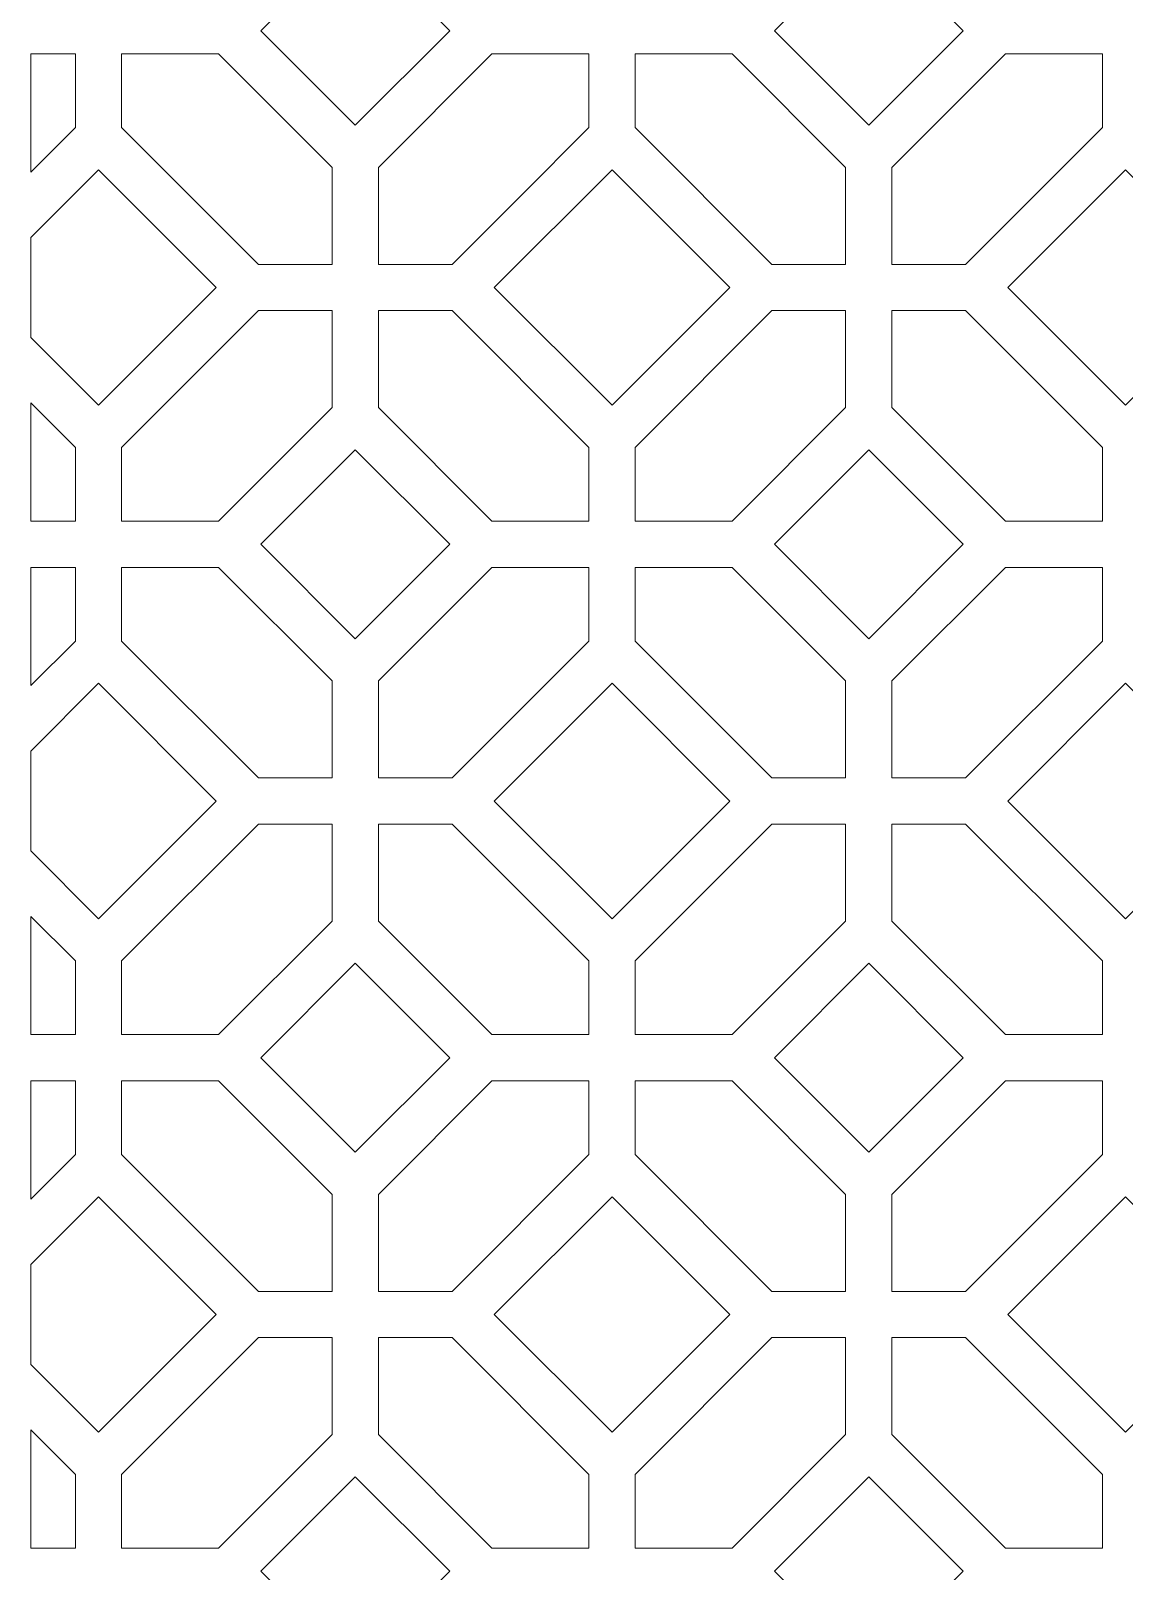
# Model space of a CAD drawing. Header units: centimetres. Extents: x -92 to 92, y -111 to 111.
# Drawn here: x 7.5 to 50, y 5.5 to 65.5 of the extents above; entities that cross this region are included whole.
import ezdxf

# ---------------------------------------------------------------- set-up
doc = ezdxf.new("R2010")
doc.units = ezdxf.units.CM
doc.header["$MEASUREMENT"] = 0
doc.layers.add('layer 1', color=7, linetype='Continuous')

msp = doc.modelspace()

# ---------------------------------------------------------------- linework, layer by layer
at = {"layer": 'layer 1', "color": 177, "lineweight": 9}
for points, knots in [([(20.09132, 61.79491), (20.09132, 61.79491), (23.76841, 65.472), (23.76841, 65.472), (23.76841, 65.472), (23.76841, 65.472), (20.09132, 69.14909), (20.09132, 69.14909), (20.09132, 69.14909), (20.09132, 69.14909), (16.41424, 65.472), (16.41424, 65.472), (16.41424, 65.472), (16.41424, 65.472), (20.09132, 61.79491), (20.09132, 61.79491)], [0, 0, 0, 0, 0.2, 0.2, 0.2, 0.2, 0.4, 0.4, 0.4, 0.4, 0.6, 0.6, 0.6, 0.6, 1, 1, 1, 1]), ([(40.09132, 61.79491), (40.09132, 61.79491), (43.76841, 65.472), (43.76841, 65.472), (43.76841, 65.472), (43.76841, 65.472), (40.09132, 69.14909), (40.09132, 69.14909), (40.09132, 69.14909), (40.09132, 69.14909), (36.41424, 65.472), (36.41424, 65.472), (36.41424, 65.472), (36.41424, 65.472), (40.09132, 61.79491), (40.09132, 61.79491)], [0, 0, 0, 0, 0.2, 0.2, 0.2, 0.2, 0.4, 0.4, 0.4, 0.4, 0.6, 0.6, 0.6, 0.6, 1, 1, 1, 1]), ([(7.45336, 59.96455), (7.45336, 59.96455), (9.19133, 61.70252), (9.19133, 61.70252), (9.19133, 61.70252), (9.19133, 61.70252), (9.19133, 64.57201), (9.19133, 64.57201), (9.19133, 64.57201), (9.19133, 64.57201), (7.45336, 64.57194), (7.45336, 64.57194), (7.45336, 64.57194), (7.45336, 64.57194), (7.45336, 59.96455), (7.45336, 59.96455)], [0, 0, 0, 0, 0.2, 0.2, 0.2, 0.2, 0.4, 0.4, 0.4, 0.4, 0.6, 0.6, 0.6, 0.6, 1, 1, 1, 1]), ([(10.99133, 64.572), (10.99133, 64.572), (10.99133, 61.70251), (10.99133, 61.70251), (10.99133, 61.70251), (10.99133, 61.70251), (16.32185, 56.37199), (16.32185, 56.37199), (16.32185, 56.37199), (16.32185, 56.37199), (19.19132, 56.37199), (19.19132, 56.37199), (19.19132, 56.37199), (19.19132, 56.37199), (19.19132, 60.14959), (19.19132, 60.14959), (19.19132, 60.14959), (19.19132, 60.14959), (14.76892, 64.572), (14.76892, 64.572), (14.76892, 64.572), (14.76892, 64.572), (10.99133, 64.572), (10.99133, 64.572)], [0, 0, 0, 0, 0.14285714, 0.14285714, 0.14285714, 0.14285714, 0.28571429, 0.28571429, 0.28571429, 0.28571429, 0.42857143, 0.42857143, 0.42857143, 0.42857143, 0.57142857, 0.57142857, 0.57142857, 0.57142857, 0.71428571, 0.71428571, 0.71428571, 0.71428571, 1, 1, 1, 1]), ([(29.19133, 61.70251), (29.19133, 61.70251), (29.19133, 64.572), (29.19133, 64.572), (29.19133, 64.572), (29.19133, 64.572), (25.41373, 64.572), (25.41373, 64.572), (25.41373, 64.572), (25.41373, 64.572), (20.99132, 60.14959), (20.99132, 60.14959), (20.99132, 60.14959), (20.99132, 60.14959), (20.99132, 56.37199), (20.99132, 56.37199), (20.99132, 56.37199), (20.99132, 56.37199), (23.86081, 56.37199), (23.86081, 56.37199), (23.86081, 56.37199), (23.86081, 56.37199), (26.52607, 59.03725), (26.52607, 59.03725), (26.52607, 59.03725), (26.52607, 59.03725), (29.19133, 61.70251), (29.19133, 61.70251)], [0, 0, 0, 0, 0.125, 0.125, 0.125, 0.125, 0.25, 0.25, 0.25, 0.25, 0.375, 0.375, 0.375, 0.375, 0.5, 0.5, 0.5, 0.5, 0.625, 0.625, 0.625, 0.625, 0.75, 0.75, 0.75, 0.75, 1, 1, 1, 1]), ([(30.99133, 64.572), (30.99133, 64.572), (30.99133, 61.70251), (30.99133, 61.70251), (30.99133, 61.70251), (30.99133, 61.70251), (36.32185, 56.37199), (36.32185, 56.37199), (36.32185, 56.37199), (36.32185, 56.37199), (39.19132, 56.37199), (39.19132, 56.37199), (39.19132, 56.37199), (39.19132, 56.37199), (39.19132, 60.14959), (39.19132, 60.14959), (39.19132, 60.14959), (39.19132, 60.14959), (34.76892, 64.572), (34.76892, 64.572), (34.76892, 64.572), (34.76892, 64.572), (30.99133, 64.572), (30.99133, 64.572)], [0, 0, 0, 0, 0.14285714, 0.14285714, 0.14285714, 0.14285714, 0.28571429, 0.28571429, 0.28571429, 0.28571429, 0.42857143, 0.42857143, 0.42857143, 0.42857143, 0.57142857, 0.57142857, 0.57142857, 0.57142857, 0.71428571, 0.71428571, 0.71428571, 0.71428571, 1, 1, 1, 1]), ([(49.19133, 61.70251), (49.19133, 61.70251), (49.19133, 64.572), (49.19133, 64.572), (49.19133, 64.572), (49.19133, 64.572), (45.41373, 64.572), (45.41373, 64.572), (45.41373, 64.572), (45.41373, 64.572), (40.99132, 60.14959), (40.99132, 60.14959), (40.99132, 60.14959), (40.99132, 60.14959), (40.99132, 56.37199), (40.99132, 56.37199), (40.99132, 56.37199), (40.99132, 56.37199), (43.86081, 56.37199), (43.86081, 56.37199), (43.86081, 56.37199), (43.86081, 56.37199), (49.19133, 61.70251), (49.19133, 61.70251)], [0, 0, 0, 0, 0.14285714, 0.14285714, 0.14285714, 0.14285714, 0.28571429, 0.28571429, 0.28571429, 0.28571429, 0.42857143, 0.42857143, 0.42857143, 0.42857143, 0.57142857, 0.57142857, 0.57142857, 0.57142857, 0.71428571, 0.71428571, 0.71428571, 0.71428571, 1, 1, 1, 1]), ([(7.45336, 53.52478), (7.45336, 53.52478), (10.09134, 50.8868), (10.09134, 50.8868), (10.09134, 50.8868), (10.09134, 50.8868), (14.67653, 55.47199), (14.67653, 55.47199), (14.67653, 55.47199), (14.67653, 55.47199), (10.09132, 60.0572), (10.09132, 60.0572), (10.09132, 60.0572), (10.09132, 60.0572), (7.45336, 57.41929), (7.45336, 57.41929), (7.45336, 57.41929), (7.45336, 57.41929), (7.45336, 53.52478), (7.45336, 53.52478)], [0, 0, 0, 0, 0.16666667, 0.16666667, 0.16666667, 0.16666667, 0.33333333, 0.33333333, 0.33333333, 0.33333333, 0.5, 0.5, 0.5, 0.5, 0.66666667, 0.66666667, 0.66666667, 0.66666667, 1, 1, 1, 1]), ([(30.09133, 60.05719), (30.09133, 60.05719), (25.50613, 55.472), (25.50613, 55.472), (25.50613, 55.472), (25.50613, 55.472), (30.09134, 50.88679), (30.09134, 50.88679), (30.09134, 50.88679), (30.09134, 50.88679), (34.67653, 55.47199), (34.67653, 55.47199), (34.67653, 55.47199), (34.67653, 55.47199), (30.09133, 60.05719), (30.09133, 60.05719)], [0, 0, 0, 0, 0.2, 0.2, 0.2, 0.2, 0.4, 0.4, 0.4, 0.4, 0.6, 0.6, 0.6, 0.6, 1, 1, 1, 1]), ([(50.09133, 60.05719), (50.09133, 60.05719), (45.50613, 55.472), (45.50613, 55.472), (45.50613, 55.472), (45.50613, 55.472), (50.09134, 50.88679), (50.09134, 50.88679), (50.09134, 50.88679), (50.09134, 50.88679), (54.67653, 55.47199), (54.67653, 55.47199), (54.67653, 55.47199), (54.67653, 55.47199), (50.09133, 60.05719), (50.09133, 60.05719)], [0, 0, 0, 0, 0.2, 0.2, 0.2, 0.2, 0.4, 0.4, 0.4, 0.4, 0.6, 0.6, 0.6, 0.6, 1, 1, 1, 1]), ([(19.19133, 54.57199), (19.19133, 54.57199), (16.32186, 54.57199), (16.32186, 54.57199), (16.32186, 54.57199), (16.32186, 54.57199), (10.99134, 49.24147), (10.99134, 49.24147), (10.99134, 49.24147), (10.99134, 49.24147), (10.99134, 46.372), (10.99134, 46.372), (10.99134, 46.372), (10.99134, 46.372), (14.76893, 46.372), (14.76893, 46.372), (14.76893, 46.372), (14.76893, 46.372), (19.19133, 50.79441), (19.19133, 50.79441), (19.19133, 50.79441), (19.19133, 50.79441), (19.19133, 54.57199), (19.19133, 54.57199)], [0, 0, 0, 0, 0.14285714, 0.14285714, 0.14285714, 0.14285714, 0.28571429, 0.28571429, 0.28571429, 0.28571429, 0.42857143, 0.42857143, 0.42857143, 0.42857143, 0.57142857, 0.57142857, 0.57142857, 0.57142857, 0.71428571, 0.71428571, 0.71428571, 0.71428571, 1, 1, 1, 1]), ([(23.86082, 54.57199), (23.86082, 54.57199), (20.99133, 54.57199), (20.99133, 54.57199), (20.99133, 54.57199), (20.99133, 54.57199), (20.99133, 50.79441), (20.99133, 50.79441), (20.99133, 50.79441), (20.99133, 50.79441), (25.41374, 46.372), (25.41374, 46.372), (25.41374, 46.372), (25.41374, 46.372), (29.19134, 46.372), (29.19134, 46.372), (29.19134, 46.372), (29.19134, 46.372), (29.19134, 49.24147), (29.19134, 49.24147), (29.19134, 49.24147), (29.19134, 49.24147), (23.86082, 54.57199), (23.86082, 54.57199)], [0, 0, 0, 0, 0.14285714, 0.14285714, 0.14285714, 0.14285714, 0.28571429, 0.28571429, 0.28571429, 0.28571429, 0.42857143, 0.42857143, 0.42857143, 0.42857143, 0.57142857, 0.57142857, 0.57142857, 0.57142857, 0.71428571, 0.71428571, 0.71428571, 0.71428571, 1, 1, 1, 1]), ([(39.19133, 54.57199), (39.19133, 54.57199), (36.32186, 54.57199), (36.32186, 54.57199), (36.32186, 54.57199), (36.32186, 54.57199), (30.99134, 49.24147), (30.99134, 49.24147), (30.99134, 49.24147), (30.99134, 49.24147), (30.99134, 46.372), (30.99134, 46.372), (30.99134, 46.372), (30.99134, 46.372), (34.76893, 46.372), (34.76893, 46.372), (34.76893, 46.372), (34.76893, 46.372), (39.19133, 50.79441), (39.19133, 50.79441), (39.19133, 50.79441), (39.19133, 50.79441), (39.19133, 54.57199), (39.19133, 54.57199)], [0, 0, 0, 0, 0.14285714, 0.14285714, 0.14285714, 0.14285714, 0.28571429, 0.28571429, 0.28571429, 0.28571429, 0.42857143, 0.42857143, 0.42857143, 0.42857143, 0.57142857, 0.57142857, 0.57142857, 0.57142857, 0.71428571, 0.71428571, 0.71428571, 0.71428571, 1, 1, 1, 1]), ([(43.86082, 54.57199), (43.86082, 54.57199), (40.99133, 54.57199), (40.99133, 54.57199), (40.99133, 54.57199), (40.99133, 54.57199), (40.99133, 50.79441), (40.99133, 50.79441), (40.99133, 50.79441), (40.99133, 50.79441), (45.41374, 46.372), (45.41374, 46.372), (45.41374, 46.372), (45.41374, 46.372), (49.19134, 46.372), (49.19134, 46.372), (49.19134, 46.372), (49.19134, 46.372), (49.19134, 49.24147), (49.19134, 49.24147), (49.19134, 49.24147), (49.19134, 49.24147), (43.86082, 54.57199), (43.86082, 54.57199)], [0, 0, 0, 0, 0.14285714, 0.14285714, 0.14285714, 0.14285714, 0.28571429, 0.28571429, 0.28571429, 0.28571429, 0.42857143, 0.42857143, 0.42857143, 0.42857143, 0.57142857, 0.57142857, 0.57142857, 0.57142857, 0.71428571, 0.71428571, 0.71428571, 0.71428571, 1, 1, 1, 1]), ([(7.45336, 46.37201), (7.45336, 46.37201), (9.19134, 46.37201), (9.19134, 46.37201), (9.19134, 46.37201), (9.19134, 46.37201), (9.19134, 49.24148), (9.19134, 49.24148), (9.19134, 49.24148), (9.19134, 49.24148), (7.45336, 50.97947), (7.45336, 50.97947), (7.45336, 50.97947), (7.45336, 50.97947), (7.45336, 46.37201), (7.45336, 46.37201)], [0, 0, 0, 0, 0.2, 0.2, 0.2, 0.2, 0.4, 0.4, 0.4, 0.4, 0.6, 0.6, 0.6, 0.6, 1, 1, 1, 1]), ([(20.09133, 41.79491), (20.09133, 41.79491), (23.76842, 45.472), (23.76842, 45.472), (23.76842, 45.472), (23.76842, 45.472), (20.09133, 49.14909), (20.09133, 49.14909), (20.09133, 49.14909), (20.09133, 49.14909), (16.41425, 45.472), (16.41425, 45.472), (16.41425, 45.472), (16.41425, 45.472), (20.09133, 41.79491), (20.09133, 41.79491)], [0, 0, 0, 0, 0.2, 0.2, 0.2, 0.2, 0.4, 0.4, 0.4, 0.4, 0.6, 0.6, 0.6, 0.6, 1, 1, 1, 1]), ([(40.09133, 41.79491), (40.09133, 41.79491), (43.76842, 45.472), (43.76842, 45.472), (43.76842, 45.472), (43.76842, 45.472), (40.09133, 49.14909), (40.09133, 49.14909), (40.09133, 49.14909), (40.09133, 49.14909), (36.41425, 45.472), (36.41425, 45.472), (36.41425, 45.472), (36.41425, 45.472), (40.09133, 41.79491), (40.09133, 41.79491)], [0, 0, 0, 0, 0.2, 0.2, 0.2, 0.2, 0.4, 0.4, 0.4, 0.4, 0.6, 0.6, 0.6, 0.6, 1, 1, 1, 1]), ([(7.45336, 39.96453), (7.45336, 39.96453), (9.19134, 41.70252), (9.19134, 41.70252), (9.19134, 41.70252), (9.19134, 41.70252), (9.19134, 44.57201), (9.19134, 44.57201), (9.19134, 44.57201), (9.19134, 44.57201), (7.45336, 44.57204), (7.45336, 44.57204), (7.45336, 44.57204), (7.45336, 44.57204), (7.45336, 39.96453), (7.45336, 39.96453)], [0, 0, 0, 0, 0.2, 0.2, 0.2, 0.2, 0.4, 0.4, 0.4, 0.4, 0.6, 0.6, 0.6, 0.6, 1, 1, 1, 1]), ([(10.99134, 44.572), (10.99134, 44.572), (10.99134, 41.70251), (10.99134, 41.70251), (10.99134, 41.70251), (10.99134, 41.70251), (16.32186, 36.37199), (16.32186, 36.37199), (16.32186, 36.37199), (16.32186, 36.37199), (19.19133, 36.37199), (19.19133, 36.37199), (19.19133, 36.37199), (19.19133, 36.37199), (19.19133, 40.14959), (19.19133, 40.14959), (19.19133, 40.14959), (19.19133, 40.14959), (14.76893, 44.572), (14.76893, 44.572), (14.76893, 44.572), (14.76893, 44.572), (10.99134, 44.572), (10.99134, 44.572)], [0, 0, 0, 0, 0.14285714, 0.14285714, 0.14285714, 0.14285714, 0.28571429, 0.28571429, 0.28571429, 0.28571429, 0.42857143, 0.42857143, 0.42857143, 0.42857143, 0.57142857, 0.57142857, 0.57142857, 0.57142857, 0.71428571, 0.71428571, 0.71428571, 0.71428571, 1, 1, 1, 1]), ([(29.19134, 41.70251), (29.19134, 41.70251), (29.19134, 44.572), (29.19134, 44.572), (29.19134, 44.572), (29.19134, 44.572), (25.41374, 44.572), (25.41374, 44.572), (25.41374, 44.572), (25.41374, 44.572), (20.99133, 40.14959), (20.99133, 40.14959), (20.99133, 40.14959), (20.99133, 40.14959), (20.99133, 36.37199), (20.99133, 36.37199), (20.99133, 36.37199), (20.99133, 36.37199), (23.86082, 36.37199), (23.86082, 36.37199), (23.86082, 36.37199), (23.86082, 36.37199), (29.19134, 41.70251), (29.19134, 41.70251)], [0, 0, 0, 0, 0.14285714, 0.14285714, 0.14285714, 0.14285714, 0.28571429, 0.28571429, 0.28571429, 0.28571429, 0.42857143, 0.42857143, 0.42857143, 0.42857143, 0.57142857, 0.57142857, 0.57142857, 0.57142857, 0.71428571, 0.71428571, 0.71428571, 0.71428571, 1, 1, 1, 1]), ([(30.99134, 44.572), (30.99134, 44.572), (30.99134, 41.70251), (30.99134, 41.70251), (30.99134, 41.70251), (30.99134, 41.70251), (36.32186, 36.37199), (36.32186, 36.37199), (36.32186, 36.37199), (36.32186, 36.37199), (39.19133, 36.37199), (39.19133, 36.37199), (39.19133, 36.37199), (39.19133, 36.37199), (39.19133, 40.14959), (39.19133, 40.14959), (39.19133, 40.14959), (39.19133, 40.14959), (34.76893, 44.572), (34.76893, 44.572), (34.76893, 44.572), (34.76893, 44.572), (30.99134, 44.572), (30.99134, 44.572)], [0, 0, 0, 0, 0.14285714, 0.14285714, 0.14285714, 0.14285714, 0.28571429, 0.28571429, 0.28571429, 0.28571429, 0.42857143, 0.42857143, 0.42857143, 0.42857143, 0.57142857, 0.57142857, 0.57142857, 0.57142857, 0.71428571, 0.71428571, 0.71428571, 0.71428571, 1, 1, 1, 1]), ([(49.19134, 41.70251), (49.19134, 41.70251), (49.19134, 44.572), (49.19134, 44.572), (49.19134, 44.572), (49.19134, 44.572), (45.41374, 44.572), (45.41374, 44.572), (45.41374, 44.572), (45.41374, 44.572), (40.99133, 40.14959), (40.99133, 40.14959), (40.99133, 40.14959), (40.99133, 40.14959), (40.99133, 36.37199), (40.99133, 36.37199), (40.99133, 36.37199), (40.99133, 36.37199), (43.86082, 36.37199), (43.86082, 36.37199), (43.86082, 36.37199), (43.86082, 36.37199), (49.19134, 41.70251), (49.19134, 41.70251)], [0, 0, 0, 0, 0.14285714, 0.14285714, 0.14285714, 0.14285714, 0.28571429, 0.28571429, 0.28571429, 0.28571429, 0.42857143, 0.42857143, 0.42857143, 0.42857143, 0.57142857, 0.57142857, 0.57142857, 0.57142857, 0.71428571, 0.71428571, 0.71428571, 0.71428571, 1, 1, 1, 1]), ([(7.45336, 33.52478), (7.45336, 33.52478), (10.09135, 30.8868), (10.09135, 30.8868), (10.09135, 30.8868), (10.09135, 30.8868), (14.67654, 35.47199), (14.67654, 35.47199), (14.67654, 35.47199), (14.67654, 35.47199), (10.09133, 40.0572), (10.09133, 40.0572), (10.09133, 40.0572), (10.09133, 40.0572), (7.45336, 37.41923), (7.45336, 37.41923), (7.45336, 37.41923), (7.45336, 37.41923), (7.45336, 33.52478), (7.45336, 33.52478)], [0, 0, 0, 0, 0.16666667, 0.16666667, 0.16666667, 0.16666667, 0.33333333, 0.33333333, 0.33333333, 0.33333333, 0.5, 0.5, 0.5, 0.5, 0.66666667, 0.66666667, 0.66666667, 0.66666667, 1, 1, 1, 1]), ([(30.09134, 40.05719), (30.09134, 40.05719), (25.50614, 35.472), (25.50614, 35.472), (25.50614, 35.472), (25.50614, 35.472), (30.09135, 30.88679), (30.09135, 30.88679), (30.09135, 30.88679), (30.09135, 30.88679), (34.67654, 35.47199), (34.67654, 35.47199), (34.67654, 35.47199), (34.67654, 35.47199), (30.09134, 40.05719), (30.09134, 40.05719)], [0, 0, 0, 0, 0.2, 0.2, 0.2, 0.2, 0.4, 0.4, 0.4, 0.4, 0.6, 0.6, 0.6, 0.6, 1, 1, 1, 1]), ([(50.09134, 40.05719), (50.09134, 40.05719), (45.50614, 35.472), (45.50614, 35.472), (45.50614, 35.472), (45.50614, 35.472), (50.09135, 30.88679), (50.09135, 30.88679), (50.09135, 30.88679), (50.09135, 30.88679), (54.67654, 35.47199), (54.67654, 35.47199), (54.67654, 35.47199), (54.67654, 35.47199), (50.09134, 40.05719), (50.09134, 40.05719)], [0, 0, 0, 0, 0.2, 0.2, 0.2, 0.2, 0.4, 0.4, 0.4, 0.4, 0.6, 0.6, 0.6, 0.6, 1, 1, 1, 1]), ([(19.19134, 34.57199), (19.19134, 34.57199), (16.32187, 34.57199), (16.32187, 34.57199), (16.32187, 34.57199), (16.32187, 34.57199), (10.99135, 29.24147), (10.99135, 29.24147), (10.99135, 29.24147), (10.99135, 29.24147), (10.99135, 26.372), (10.99135, 26.372), (10.99135, 26.372), (10.99135, 26.372), (14.76894, 26.372), (14.76894, 26.372), (14.76894, 26.372), (14.76894, 26.372), (19.19134, 30.79441), (19.19134, 30.79441), (19.19134, 30.79441), (19.19134, 30.79441), (19.19134, 34.57199), (19.19134, 34.57199)], [0, 0, 0, 0, 0.14285714, 0.14285714, 0.14285714, 0.14285714, 0.28571429, 0.28571429, 0.28571429, 0.28571429, 0.42857143, 0.42857143, 0.42857143, 0.42857143, 0.57142857, 0.57142857, 0.57142857, 0.57142857, 0.71428571, 0.71428571, 0.71428571, 0.71428571, 1, 1, 1, 1]), ([(23.86083, 34.57199), (23.86083, 34.57199), (20.99134, 34.57199), (20.99134, 34.57199), (20.99134, 34.57199), (20.99134, 34.57199), (20.99134, 30.79441), (20.99134, 30.79441), (20.99134, 30.79441), (20.99134, 30.79441), (25.41375, 26.372), (25.41375, 26.372), (25.41375, 26.372), (25.41375, 26.372), (29.19135, 26.372), (29.19135, 26.372), (29.19135, 26.372), (29.19135, 26.372), (29.19135, 29.24147), (29.19135, 29.24147), (29.19135, 29.24147), (29.19135, 29.24147), (23.86083, 34.57199), (23.86083, 34.57199)], [0, 0, 0, 0, 0.14285714, 0.14285714, 0.14285714, 0.14285714, 0.28571429, 0.28571429, 0.28571429, 0.28571429, 0.42857143, 0.42857143, 0.42857143, 0.42857143, 0.57142857, 0.57142857, 0.57142857, 0.57142857, 0.71428571, 0.71428571, 0.71428571, 0.71428571, 1, 1, 1, 1]), ([(39.19134, 34.57199), (39.19134, 34.57199), (36.32187, 34.57199), (36.32187, 34.57199), (36.32187, 34.57199), (36.32187, 34.57199), (30.99135, 29.24147), (30.99135, 29.24147), (30.99135, 29.24147), (30.99135, 29.24147), (30.99135, 26.372), (30.99135, 26.372), (30.99135, 26.372), (30.99135, 26.372), (34.76894, 26.372), (34.76894, 26.372), (34.76894, 26.372), (34.76894, 26.372), (39.19134, 30.79441), (39.19134, 30.79441), (39.19134, 30.79441), (39.19134, 30.79441), (39.19134, 34.57199), (39.19134, 34.57199)], [0, 0, 0, 0, 0.14285714, 0.14285714, 0.14285714, 0.14285714, 0.28571429, 0.28571429, 0.28571429, 0.28571429, 0.42857143, 0.42857143, 0.42857143, 0.42857143, 0.57142857, 0.57142857, 0.57142857, 0.57142857, 0.71428571, 0.71428571, 0.71428571, 0.71428571, 1, 1, 1, 1]), ([(43.86083, 34.57199), (43.86083, 34.57199), (40.99134, 34.57199), (40.99134, 34.57199), (40.99134, 34.57199), (40.99134, 34.57199), (40.99134, 30.79441), (40.99134, 30.79441), (40.99134, 30.79441), (40.99134, 30.79441), (45.41375, 26.372), (45.41375, 26.372), (45.41375, 26.372), (45.41375, 26.372), (49.19135, 26.372), (49.19135, 26.372), (49.19135, 26.372), (49.19135, 26.372), (49.19135, 29.24147), (49.19135, 29.24147), (49.19135, 29.24147), (49.19135, 29.24147), (43.86083, 34.57199), (43.86083, 34.57199)], [0, 0, 0, 0, 0.14285714, 0.14285714, 0.14285714, 0.14285714, 0.28571429, 0.28571429, 0.28571429, 0.28571429, 0.42857143, 0.42857143, 0.42857143, 0.42857143, 0.57142857, 0.57142857, 0.57142857, 0.57142857, 0.71428571, 0.71428571, 0.71428571, 0.71428571, 1, 1, 1, 1]), ([(7.45336, 26.37201), (7.45336, 26.37201), (9.19135, 26.37201), (9.19135, 26.37201), (9.19135, 26.37201), (9.19135, 26.37201), (9.19135, 29.24148), (9.19135, 29.24148), (9.19135, 29.24148), (9.19135, 29.24148), (7.45336, 30.97953), (7.45336, 30.97953), (7.45336, 30.97953), (7.45336, 30.97953), (7.45336, 26.37201), (7.45336, 26.37201)], [0, 0, 0, 0, 0.2, 0.2, 0.2, 0.2, 0.4, 0.4, 0.4, 0.4, 0.6, 0.6, 0.6, 0.6, 1, 1, 1, 1]), ([(20.09134, 21.79491), (20.09134, 21.79491), (23.76843, 25.472), (23.76843, 25.472), (23.76843, 25.472), (23.76843, 25.472), (20.09134, 29.14909), (20.09134, 29.14909), (20.09134, 29.14909), (20.09134, 29.14909), (16.41426, 25.472), (16.41426, 25.472), (16.41426, 25.472), (16.41426, 25.472), (20.09134, 21.79491), (20.09134, 21.79491)], [0, 0, 0, 0, 0.2, 0.2, 0.2, 0.2, 0.4, 0.4, 0.4, 0.4, 0.6, 0.6, 0.6, 0.6, 1, 1, 1, 1]), ([(40.09134, 21.79491), (40.09134, 21.79491), (43.76843, 25.472), (43.76843, 25.472), (43.76843, 25.472), (43.76843, 25.472), (40.09134, 29.14909), (40.09134, 29.14909), (40.09134, 29.14909), (40.09134, 29.14909), (36.41426, 25.472), (36.41426, 25.472), (36.41426, 25.472), (36.41426, 25.472), (40.09134, 21.79491), (40.09134, 21.79491)], [0, 0, 0, 0, 0.2, 0.2, 0.2, 0.2, 0.4, 0.4, 0.4, 0.4, 0.6, 0.6, 0.6, 0.6, 1, 1, 1, 1]), ([(7.45336, 19.96452), (7.45336, 19.96452), (9.19135, 21.70252), (9.19135, 21.70252), (9.19135, 21.70252), (9.19135, 21.70252), (9.19135, 24.57201), (9.19135, 24.57201), (9.19135, 24.57201), (9.19135, 24.57201), (7.45336, 24.57198), (7.45336, 24.57198), (7.45336, 24.57198), (7.45336, 24.57198), (7.45336, 19.96452), (7.45336, 19.96452)], [0, 0, 0, 0, 0.2, 0.2, 0.2, 0.2, 0.4, 0.4, 0.4, 0.4, 0.6, 0.6, 0.6, 0.6, 1, 1, 1, 1]), ([(10.99135, 24.572), (10.99135, 24.572), (10.99135, 21.70251), (10.99135, 21.70251), (10.99135, 21.70251), (10.99135, 21.70251), (16.32187, 16.37199), (16.32187, 16.37199), (16.32187, 16.37199), (16.32187, 16.37199), (19.19134, 16.37199), (19.19134, 16.37199), (19.19134, 16.37199), (19.19134, 16.37199), (19.19134, 20.14959), (19.19134, 20.14959), (19.19134, 20.14959), (19.19134, 20.14959), (14.76894, 24.572), (14.76894, 24.572), (14.76894, 24.572), (14.76894, 24.572), (10.99135, 24.572), (10.99135, 24.572)], [0, 0, 0, 0, 0.14285714, 0.14285714, 0.14285714, 0.14285714, 0.28571429, 0.28571429, 0.28571429, 0.28571429, 0.42857143, 0.42857143, 0.42857143, 0.42857143, 0.57142857, 0.57142857, 0.57142857, 0.57142857, 0.71428571, 0.71428571, 0.71428571, 0.71428571, 1, 1, 1, 1]), ([(29.19135, 21.70251), (29.19135, 21.70251), (29.19135, 24.572), (29.19135, 24.572), (29.19135, 24.572), (29.19135, 24.572), (25.41375, 24.572), (25.41375, 24.572), (25.41375, 24.572), (25.41375, 24.572), (20.99134, 20.14959), (20.99134, 20.14959), (20.99134, 20.14959), (20.99134, 20.14959), (20.99134, 16.37199), (20.99134, 16.37199), (20.99134, 16.37199), (20.99134, 16.37199), (23.86083, 16.37199), (23.86083, 16.37199), (23.86083, 16.37199), (23.86083, 16.37199), (29.19135, 21.70251), (29.19135, 21.70251)], [0, 0, 0, 0, 0.14285714, 0.14285714, 0.14285714, 0.14285714, 0.28571429, 0.28571429, 0.28571429, 0.28571429, 0.42857143, 0.42857143, 0.42857143, 0.42857143, 0.57142857, 0.57142857, 0.57142857, 0.57142857, 0.71428571, 0.71428571, 0.71428571, 0.71428571, 1, 1, 1, 1]), ([(30.99135, 24.572), (30.99135, 24.572), (30.99135, 21.70251), (30.99135, 21.70251), (30.99135, 21.70251), (30.99135, 21.70251), (36.32187, 16.37199), (36.32187, 16.37199), (36.32187, 16.37199), (36.32187, 16.37199), (39.19134, 16.37199), (39.19134, 16.37199), (39.19134, 16.37199), (39.19134, 16.37199), (39.19134, 20.14959), (39.19134, 20.14959), (39.19134, 20.14959), (39.19134, 20.14959), (34.76894, 24.572), (34.76894, 24.572), (34.76894, 24.572), (34.76894, 24.572), (30.99135, 24.572), (30.99135, 24.572)], [0, 0, 0, 0, 0.14285714, 0.14285714, 0.14285714, 0.14285714, 0.28571429, 0.28571429, 0.28571429, 0.28571429, 0.42857143, 0.42857143, 0.42857143, 0.42857143, 0.57142857, 0.57142857, 0.57142857, 0.57142857, 0.71428571, 0.71428571, 0.71428571, 0.71428571, 1, 1, 1, 1]), ([(49.19135, 21.70251), (49.19135, 21.70251), (49.19135, 24.572), (49.19135, 24.572), (49.19135, 24.572), (49.19135, 24.572), (45.41375, 24.572), (45.41375, 24.572), (45.41375, 24.572), (45.41375, 24.572), (40.99134, 20.14959), (40.99134, 20.14959), (40.99134, 20.14959), (40.99134, 20.14959), (40.99134, 16.37199), (40.99134, 16.37199), (40.99134, 16.37199), (40.99134, 16.37199), (43.86083, 16.37199), (43.86083, 16.37199), (43.86083, 16.37199), (43.86083, 16.37199), (49.19135, 21.70251), (49.19135, 21.70251)], [0, 0, 0, 0, 0.14285714, 0.14285714, 0.14285714, 0.14285714, 0.28571429, 0.28571429, 0.28571429, 0.28571429, 0.42857143, 0.42857143, 0.42857143, 0.42857143, 0.57142857, 0.57142857, 0.57142857, 0.57142857, 0.71428571, 0.71428571, 0.71428571, 0.71428571, 1, 1, 1, 1]), ([(7.45336, 13.5248), (7.45336, 13.5248), (10.09136, 10.8868), (10.09136, 10.8868), (10.09136, 10.8868), (10.09136, 10.8868), (14.67655, 15.47199), (14.67655, 15.47199), (14.67655, 15.47199), (14.67655, 15.47199), (10.09134, 20.0572), (10.09134, 20.0572), (10.09134, 20.0572), (10.09134, 20.0572), (7.45336, 17.41917), (7.45336, 17.41917), (7.45336, 17.41917), (7.45336, 17.41917), (7.45336, 13.5248), (7.45336, 13.5248)], [0, 0, 0, 0, 0.16666667, 0.16666667, 0.16666667, 0.16666667, 0.33333333, 0.33333333, 0.33333333, 0.33333333, 0.5, 0.5, 0.5, 0.5, 0.66666667, 0.66666667, 0.66666667, 0.66666667, 1, 1, 1, 1]), ([(30.09135, 20.05719), (30.09135, 20.05719), (25.50615, 15.472), (25.50615, 15.472), (25.50615, 15.472), (25.50615, 15.472), (30.09136, 10.88679), (30.09136, 10.88679), (30.09136, 10.88679), (30.09136, 10.88679), (34.67655, 15.47199), (34.67655, 15.47199), (34.67655, 15.47199), (34.67655, 15.47199), (30.09135, 20.05719), (30.09135, 20.05719)], [0, 0, 0, 0, 0.2, 0.2, 0.2, 0.2, 0.4, 0.4, 0.4, 0.4, 0.6, 0.6, 0.6, 0.6, 1, 1, 1, 1]), ([(50.09135, 20.05719), (50.09135, 20.05719), (45.50615, 15.472), (45.50615, 15.472), (45.50615, 15.472), (45.50615, 15.472), (50.09136, 10.88679), (50.09136, 10.88679), (50.09136, 10.88679), (50.09136, 10.88679), (54.67655, 15.47199), (54.67655, 15.47199), (54.67655, 15.47199), (54.67655, 15.47199), (50.09135, 20.05719), (50.09135, 20.05719)], [0, 0, 0, 0, 0.2, 0.2, 0.2, 0.2, 0.4, 0.4, 0.4, 0.4, 0.6, 0.6, 0.6, 0.6, 1, 1, 1, 1]), ([(19.19135, 14.57199), (19.19135, 14.57199), (16.32188, 14.57199), (16.32188, 14.57199), (16.32188, 14.57199), (16.32188, 14.57199), (10.99136, 9.24147), (10.99136, 9.24147), (10.99136, 9.24147), (10.99136, 9.24147), (10.99136, 6.372), (10.99136, 6.372), (10.99136, 6.372), (10.99136, 6.372), (14.76895, 6.372), (14.76895, 6.372), (14.76895, 6.372), (14.76895, 6.372), (19.19135, 10.79441), (19.19135, 10.79441), (19.19135, 10.79441), (19.19135, 10.79441), (19.19135, 14.57199), (19.19135, 14.57199)], [0, 0, 0, 0, 0.14285714, 0.14285714, 0.14285714, 0.14285714, 0.28571429, 0.28571429, 0.28571429, 0.28571429, 0.42857143, 0.42857143, 0.42857143, 0.42857143, 0.57142857, 0.57142857, 0.57142857, 0.57142857, 0.71428571, 0.71428571, 0.71428571, 0.71428571, 1, 1, 1, 1]), ([(23.86084, 14.57199), (23.86084, 14.57199), (20.99135, 14.57199), (20.99135, 14.57199), (20.99135, 14.57199), (20.99135, 14.57199), (20.99135, 10.79441), (20.99135, 10.79441), (20.99135, 10.79441), (20.99135, 10.79441), (25.41376, 6.372), (25.41376, 6.372), (25.41376, 6.372), (25.41376, 6.372), (29.19136, 6.372), (29.19136, 6.372), (29.19136, 6.372), (29.19136, 6.372), (29.19136, 9.24147), (29.19136, 9.24147), (29.19136, 9.24147), (29.19136, 9.24147), (23.86084, 14.57199), (23.86084, 14.57199)], [0, 0, 0, 0, 0.14285714, 0.14285714, 0.14285714, 0.14285714, 0.28571429, 0.28571429, 0.28571429, 0.28571429, 0.42857143, 0.42857143, 0.42857143, 0.42857143, 0.57142857, 0.57142857, 0.57142857, 0.57142857, 0.71428571, 0.71428571, 0.71428571, 0.71428571, 1, 1, 1, 1]), ([(39.19135, 14.57199), (39.19135, 14.57199), (36.32188, 14.57199), (36.32188, 14.57199), (36.32188, 14.57199), (36.32188, 14.57199), (30.99136, 9.24147), (30.99136, 9.24147), (30.99136, 9.24147), (30.99136, 9.24147), (30.99136, 6.372), (30.99136, 6.372), (30.99136, 6.372), (30.99136, 6.372), (34.76895, 6.372), (34.76895, 6.372), (34.76895, 6.372), (34.76895, 6.372), (39.19135, 10.79441), (39.19135, 10.79441), (39.19135, 10.79441), (39.19135, 10.79441), (39.19135, 14.57199), (39.19135, 14.57199)], [0, 0, 0, 0, 0.14285714, 0.14285714, 0.14285714, 0.14285714, 0.28571429, 0.28571429, 0.28571429, 0.28571429, 0.42857143, 0.42857143, 0.42857143, 0.42857143, 0.57142857, 0.57142857, 0.57142857, 0.57142857, 0.71428571, 0.71428571, 0.71428571, 0.71428571, 1, 1, 1, 1]), ([(43.86084, 14.57199), (43.86084, 14.57199), (40.99135, 14.57199), (40.99135, 14.57199), (40.99135, 14.57199), (40.99135, 14.57199), (40.99135, 10.79441), (40.99135, 10.79441), (40.99135, 10.79441), (40.99135, 10.79441), (45.41376, 6.372), (45.41376, 6.372), (45.41376, 6.372), (45.41376, 6.372), (49.19136, 6.372), (49.19136, 6.372), (49.19136, 6.372), (49.19136, 6.372), (49.19136, 9.24147), (49.19136, 9.24147), (49.19136, 9.24147), (49.19136, 9.24147), (43.86084, 14.57199), (43.86084, 14.57199)], [0, 0, 0, 0, 0.14285714, 0.14285714, 0.14285714, 0.14285714, 0.28571429, 0.28571429, 0.28571429, 0.28571429, 0.42857143, 0.42857143, 0.42857143, 0.42857143, 0.57142857, 0.57142857, 0.57142857, 0.57142857, 0.71428571, 0.71428571, 0.71428571, 0.71428571, 1, 1, 1, 1]), ([(7.45336, 6.37201), (7.45336, 6.37201), (9.19136, 6.37201), (9.19136, 6.37201), (9.19136, 6.37201), (9.19136, 6.37201), (9.19136, 9.24148), (9.19136, 9.24148), (9.19136, 9.24148), (9.19136, 9.24148), (7.45336, 10.97948), (7.45336, 10.97948), (7.45336, 10.97948), (7.45336, 10.97948), (7.45336, 6.37201), (7.45336, 6.37201)], [0, 0, 0, 0, 0.2, 0.2, 0.2, 0.2, 0.4, 0.4, 0.4, 0.4, 0.6, 0.6, 0.6, 0.6, 1, 1, 1, 1]), ([(20.09135, 1.79491), (20.09135, 1.79491), (23.76844, 5.472), (23.76844, 5.472), (23.76844, 5.472), (23.76844, 5.472), (20.09135, 9.14909), (20.09135, 9.14909), (20.09135, 9.14909), (20.09135, 9.14909), (16.41427, 5.472), (16.41427, 5.472), (16.41427, 5.472), (16.41427, 5.472), (20.09135, 1.79491), (20.09135, 1.79491)], [0, 0, 0, 0, 0.2, 0.2, 0.2, 0.2, 0.4, 0.4, 0.4, 0.4, 0.6, 0.6, 0.6, 0.6, 1, 1, 1, 1]), ([(40.09135, 1.79491), (40.09135, 1.79491), (43.76844, 5.472), (43.76844, 5.472), (43.76844, 5.472), (43.76844, 5.472), (40.09135, 9.14909), (40.09135, 9.14909), (40.09135, 9.14909), (40.09135, 9.14909), (36.41427, 5.472), (36.41427, 5.472), (36.41427, 5.472), (36.41427, 5.472), (40.09135, 1.79491), (40.09135, 1.79491)], [0, 0, 0, 0, 0.2, 0.2, 0.2, 0.2, 0.4, 0.4, 0.4, 0.4, 0.6, 0.6, 0.6, 0.6, 1, 1, 1, 1])]:
    msp.add_open_spline(points, degree=3, knots=knots, dxfattribs=at)

doc.saveas('drawing.dxf')
